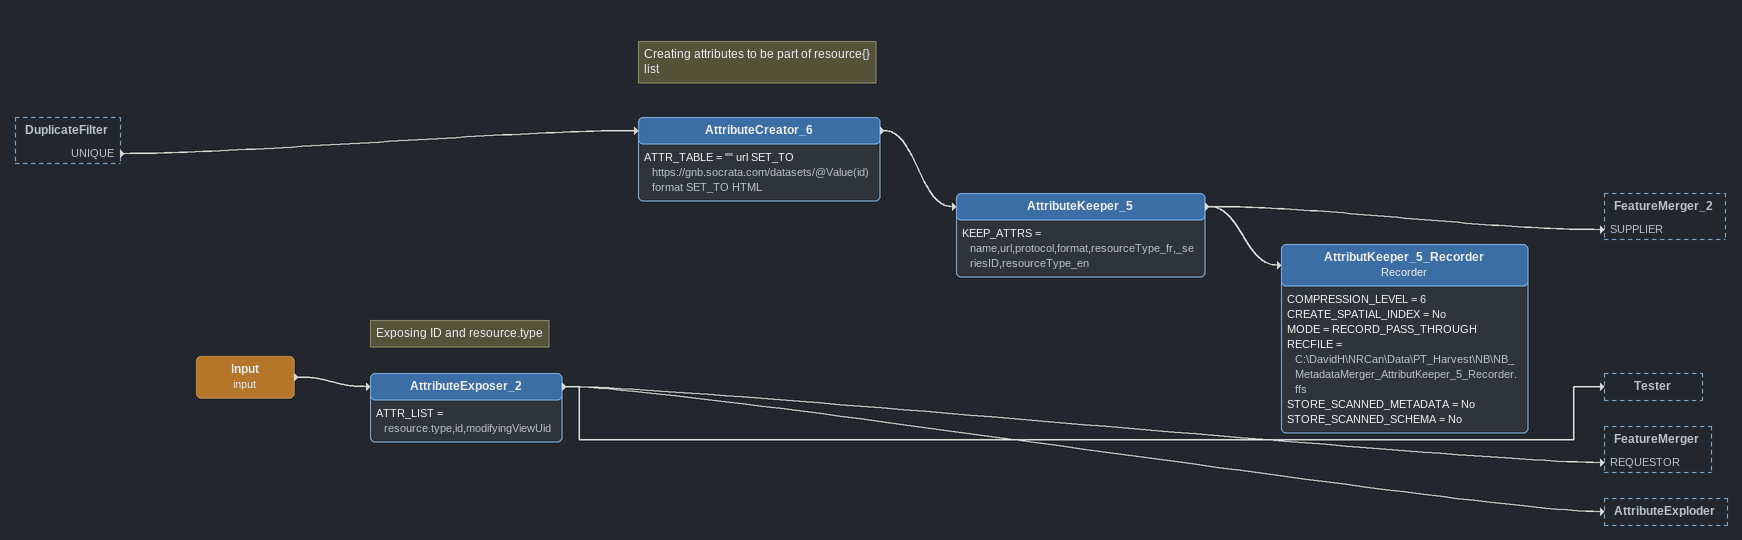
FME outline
DuplicateFilter [outside]
    UNIQUE -> AttributeCreator_6
Input (input)
    -> AttributeExposer_2
Note: Exposing ID and resource.type
AttributeExposer_2
    ATTR_LIST = resource.type,id,modifyingViewUid
    -> Tester
    -> FeatureMerger [REQUESTOR]
    -> AttributeExploder
Note: Creating attributes to be part of resource{} list
AttributeCreator_6
    ATTR_TABLE = "" url SET_TO https://gnb.socrata.com/datasets/@Value(id)  format SET_TO HTML
    -> AttributeKeeper_5
AttributeKeeper_5
    KEEP_ATTRS = name,url,protocol,format,resourceType_fr,_seriesID,resourceType_en
    -> FeatureMerger_2 [SUPPLIER]
    -> AttributKeeper_5_Recorder
AttributKeeper_5_Recorder: Recorder
    COMPRESSION_LEVEL = 6
    CREATE_SPATIAL_INDEX = No
    MODE = RECORD_PASS_THROUGH
    RECFILE = C:\DavidH\NRCan\Data\PT_Harvest\NB\NB_MetadataMerger_AttributKeeper_5_Recorder.ffs
    STORE_SCANNED_METADATA = No
    STORE_SCANNED_SCHEMA = No
